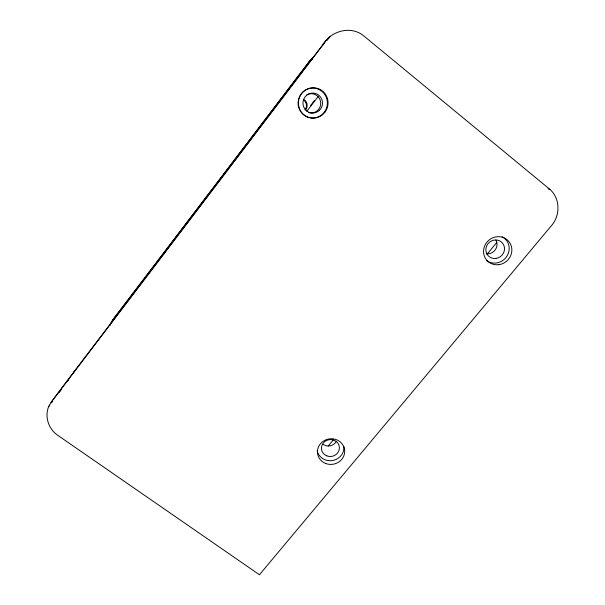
<?xml version="1.0" encoding="UTF-8"?>
<svg xmlns="http://www.w3.org/2000/svg" width="605" height="605" viewBox="0 0 605 605"><rect width="100%" height="100%" fill="white"/><g stroke="black" fill="none" stroke-linecap="round" stroke-linejoin="round"><path stroke-width="0.91" d="M48.619 406.719C44.49 416.716 48.581 428.801 57.286 434.98L259.447 574.75L552.085 224.901C560.449 214.73 560.064 198.153 549.862 189.35L363.597 35.755C350.545 25.13 330.451 31.059 322.51 45.133L74.46 371.092L51.077 402.325L48.619 406.719L49.746 405.206M109.974 325.422L112.318 320.537L115.011 316.937L308.512 62.444L314.01 56.325L308.512 62.444M73.129 373.459L74.46 371.092M113.679 319.304L115.011 316.937M205.193 198.485L205.844 197.601M163.751 253.881L164.832 252.406M51.433 402.945L52.552 401.433M59.305 392.388L61.559 389.37M67.745 381.074L68.872 379.562M110.503 323.751L112.144 321.558M112.318 320.537L311 59.366M51.077 402.325L326.307 40.444M310.569 105.603L314.592 100.362M306.796 111.305L318.283 96.346M326.934 40.535L330.421 36.277M328.205 446.059L333.62 439.525M487.116 254.138L496.713 242.552M322.51 45.133L324.431 43.189M311.348 59.577L312.535 58.776M548.092 188.858L549.862 189.35M495.888 240.072A9.241 8.788 -41.9 0 1 495.359 249.721A9.241 8.788 -41.9 0 1 486.352 253.775M306.659 94.94A9.665 9.446 -85 0 1 320.665 102.169A9.665 9.446 -85 0 1 308.724 112.659M336.198 441.567A8.727 8.228 -9.7 0 1 323.13 444.335M502.097 236.759A14.323 13.59 -41.5 0 1 506.922 256.21A14.323 13.59 -41.5 0 1 486.806 260.77M299.248 97.231A14.989 14.649 -84.7 0 1 320.718 90.44A14.989 14.649 -84.7 0 1 323.441 113.218A14.989 14.649 -84.7 0 1 301.018 112.099M300.579 111.464A14.989 14.649 -84.7 0 1 299.142 108.703M298.87 107.977A14.989 14.649 -84.7 0 1 298.22 101.005M298.515 99.47A14.989 14.649 -84.7 0 1 298.968 97.957M343.821 446.354A13.507 12.69 -9.6 0 1 332.387 460.564A13.507 12.69 -9.6 0 1 317.156 450.589M303.854 100.082A7.003 6.852 -88.3 0 1 305.018 109.913M304.496 99.87A7.131 6.98 -88.1 0 1 305.676 109.883M498.724 264.695A14.482 13.733 -41.4 0 0 509.425 242.242A14.482 13.733 -41.4 0 0 484.96 245.267A14.482 13.733 -41.4 0 0 498.724 264.695M325.603 463.453A13.65 12.818 -9.6 0 0 344.616 449.901A13.65 12.818 -9.6 0 0 322.994 441.408A13.65 12.818 -9.6 0 0 325.603 463.453M324.87 112.28A15.163 14.815 -84.5 0 0 315.371 87.929A15.163 14.815 -84.5 0 0 299.467 108.613A15.163 14.815 -84.5 0 0 324.87 112.28M495.888 258.441A9.551 9.06 -41.5 0 0 502.921 243.626A9.551 9.06 -41.5 0 0 486.791 245.638A9.551 9.06 -41.5 0 0 495.888 258.441M319.538 110.201A9.99 9.763 -84.7 0 0 315.402 93.442A9.99 9.763 -84.7 0 0 303.264 105.55A9.99 9.763 -84.7 0 0 319.538 110.201M326.829 455.883A9.007 8.462 -9.6 0 0 339.352 446.921A9.007 8.462 -9.6 0 0 325.082 441.325A9.007 8.462 -9.6 0 0 326.829 455.883"/></g></svg>
